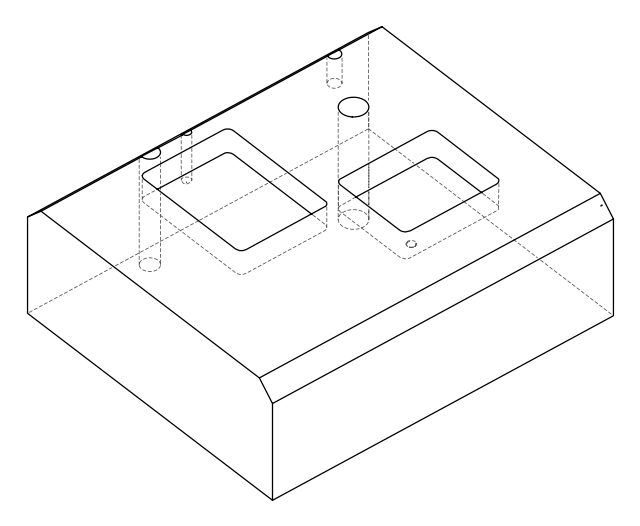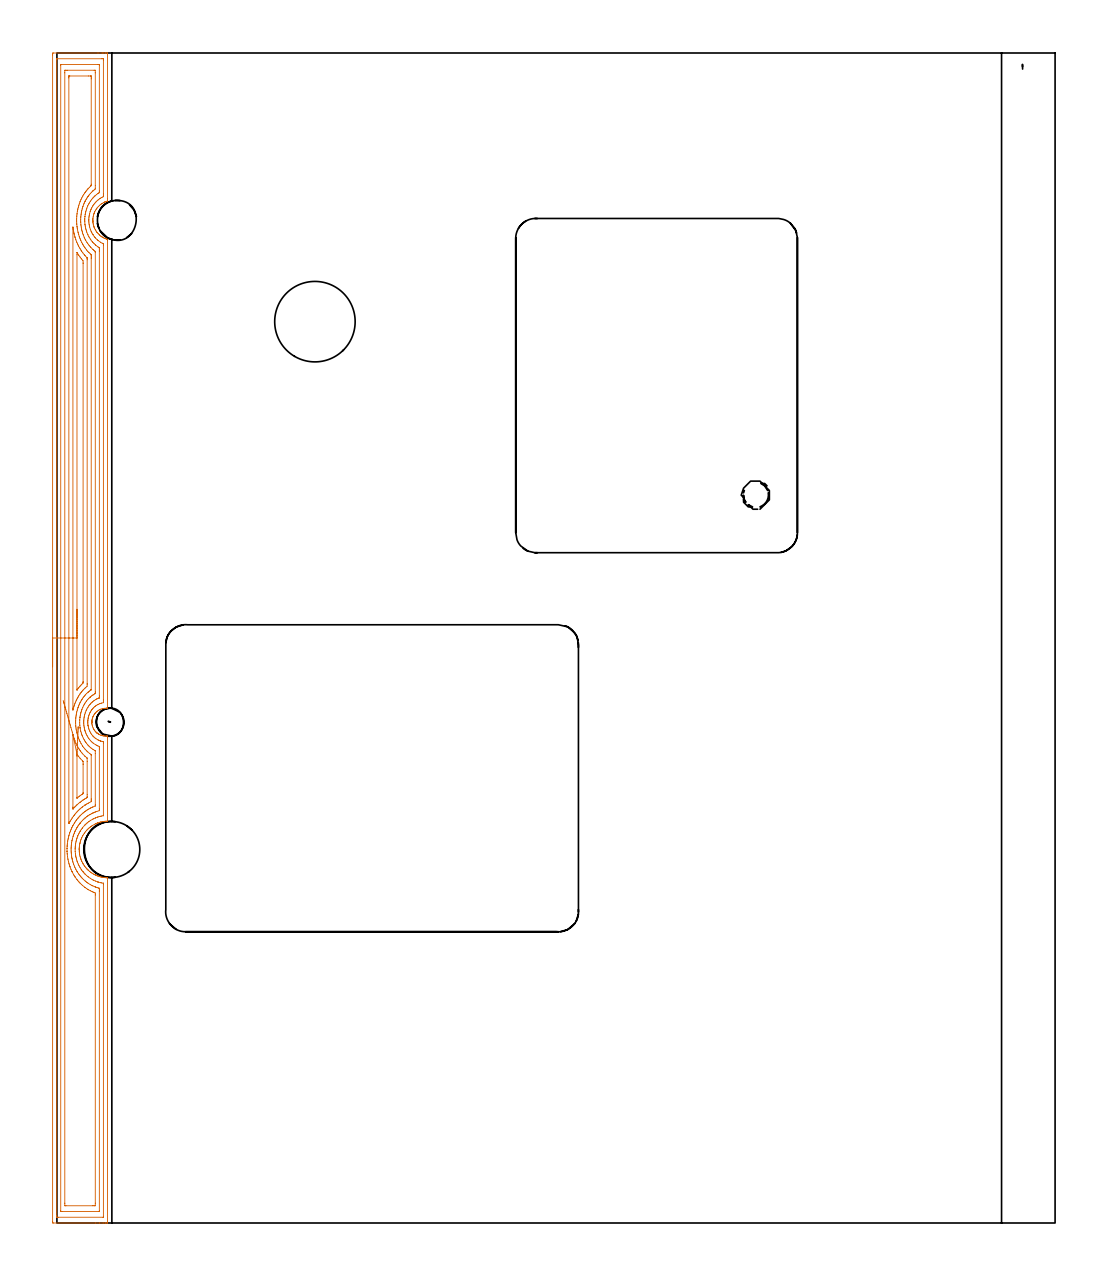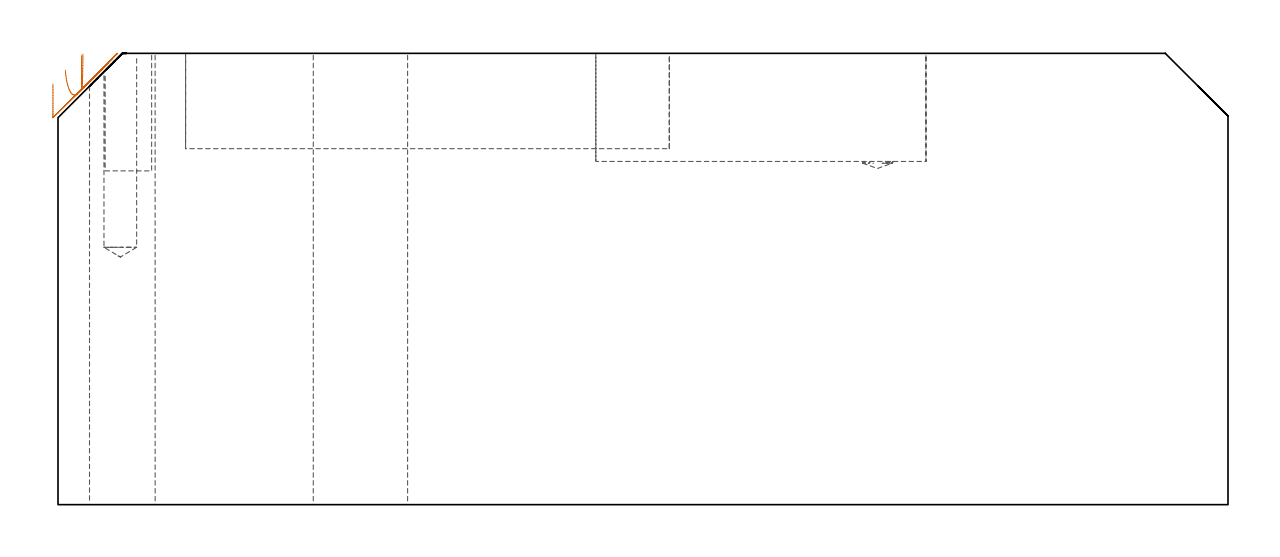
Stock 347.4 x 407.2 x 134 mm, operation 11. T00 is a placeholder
(PLAN: 15 operations, 10 tool changes, 113.1 min)
(1 SPOT_DRILL | STEP1HOLE | NXT0321_9005460120000 | 0.05 min | 184 mm3)
(2 SPOT_DRILL_1 | STEP1POCKET | NXT0321_9005460120000 | 0.03 min | 1 mm3)
(3 SPOT_DRILL_2 | STEP1POCKET_1 | NXT0321_9005460120000 | 0.03 min | 3504 mm3)
(4 DRILL_BLIND_HOLE_INTO_CENTER | STEP1HOLE | UGT0301_198 | 0.06 min | 398 mm3)
(5 GUN_DRILL_THROUGH_HOLE | STEP1HOLE | UGT0307_003 | 0.64 min | 4707 mm3)
(6 SPADE_DRILL_TO_ENLARGE_THROUGH_HOLE | STEP1HOLE | UGT0306_010 | 0.57 min | 34674 mm3)
(7 INDEXABLE_INSERT_DRILL_THROUGH_HOLE_FROM_SOLID | STEP1HOLE_1 | NXT0302_027 | 0.55 min | 82445 mm3)
(8 DRILL_BLIND_HOLE_INTO_CENTER_1 | STEP1POCKET | UGT0301_492 | 0.25 min | 4303 mm3)
(9 DRILL_BLIND_HOLE_INTO_CENTER_2 | STEP1POCKET_1 | NXT0301_059 | 0.02 min | 99 mm3)
(10 AREA_MILL | FG_CHAMFER_SURFACE | UGT0205_001 | 23.1 min | 70432 mm3)
(11 AREA_MILL_1 | FG_CHAMFER_SURFACE_1 | UGT0205_001 | 23.25 min | 73578 mm3)
(12 MILL_RECTANGULAR_POCKET | POCKET_RECTANGULAR_STRAIGHT | NXT0201_011 | Follow Part, ap 3, ae 75% | 34.58 min | 432978 mm3)
(13 MILL_RECTANGULAR_POCKET_1 | POCKET_RECTANGULAR_STRAIGHT_1 | NXT0201_011 | Follow Part, ap 3, ae 75% | 28.97 min | 361087 mm3)
(14 MILL_BLIND_HOLE_FROM_SOLID_MATERIAL | STEP1POCKET_2 | NXT0201_013 | Spiral | 0.84 min | 5082 mm3)
(15 BORE_BLIND_HOLE | STEP1POCKET_2 | UGT0332_073 | 0.15 min | 17 mm3)
(TOOL NXT0321_9005460120000 | NC Spot Drill, 142deg, 12mm, Carbide, Uncoated | D12 PA142 FL30 Z2)
(TOOL UGT0301_198 | Twist Drill 7.9 mm | D7.9 PA118 FL73 Z2)
(TOOL UGT0307_003 | Gun Drill 7 mm | D7 PA130 FL24 Z1)
(TOOL UGT0306_010 | Spade Drill 19.5mm | D19.5 PA132 FL10 Z2)
(TOOL NXT0302_027 | Index. Insert Drill 28mm [880-D2800L32-05] | D28 PA176 FL140 Z2)
(TOOL UGT0301_492 | Carbide Drill 9.7 mm | D9.7 PA118 FL87 Z2)
(TOOL NXT0301_059 | Carbide Drill 8.8mm [860.1-0880-026A1-MM 2214] | D8.8 PA140 FL47 Z2)
(TOOL UGT0205_001 | Chamfer Mill 20 x 3 x 45 deg. | D20 FL50 Z2)
(TOOL NXT0201_011 | ENDMILL 12mm [2P460-1200-NA 1630] | D12 FL38 Z6)
(TOOL NXT0201_013 | ENDMILL 10mm | D10 FL30 Z4)
(TOOL UGT0332_073 | 13.8 mm Rough Boring Bar | D13.8)
(OP 11 AREA_MILL_1, part 1 of 2)
G17 G21 G94 G90
T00 M6
G54
G17 G0 G90 X-1.5 Y193.6 S1061 M3
G43 Z144. H0
Z124.9
G94 G1 Y193.638 Z124.028 F250.
Y193.752 Z123.164
Y193.941 Z122.312
Y194.203 Z121.48
Y194.537 Z120.674
Y194.94 Z119.9
Y195.408 Z119.164
Y195.94 Z118.472
Y196.529 Z117.829
Y197.172 Z117.24
Y197.864 Z116.708
Y198.6 Z116.24
Y199.374 Z115.837
Y200.18 Z115.503
Y201.012 Z115.241
Y201.863 Z115.052
Y202.728 Z114.938
Y203.6 Z114.9
Y406.571
X-1.497 Y406.85 Z114.902
X-1.492 Y407.19 Z114.906
X-1.148 Y407.2 Z115.25
X14.303 Z130.698
X15.726 Z132.122
X16.09 Z132.485
X16.817 Z133.217
X17.097 Z133.497
X17.533 Y407.193 Z133.925
X17.597 Y407.19 Z133.988
X17.6 Y407.018 Z134.
Y356.499
X17.593 Y355.661 Z133.992
X17.416 Y355.605 Z133.815
X17.19 Y355.534 Z133.588
X16.983 Y355.451 Z133.379
X16.818 Y355.385 Z133.217
X16.663 Y355.323 Z133.062
X16.63 Y355.307 Z133.029
X16.536 Y355.262 Z132.933
X16.214 Y355.109 Z132.614
X15.774 Y354.862 Z132.173
X15.643 Y354.778 Z132.041
X15.428 Y354.64 Z131.827
X15.153 Y354.432 Z131.552
X14.885 Y354.209 Z131.283
X14.476 Y353.816 Z130.873
X14.403 Y353.747 Z130.801
X13.997 Y353.276 Z130.394
X13.685 Y352.853 Z130.083
X13.455 Y352.475 Z129.852
X13.416 Y352.411 Z129.813
X13.172 Y351.959 Z129.57
X13.107 Y351.825 Z129.506
X13.078 Y351.753 Z129.478
X13.012 Y351.581 Z129.406
X12.958 Y351.448 Z129.355
X12.925 Y351.354 Z129.322
X12.826 Y351.065 Z129.223
X12.704 Y350.62 Z129.101
X12.609 Y350.172 Z129.008
X12.546 Y349.725 Z128.945
X12.529 Y349.452 Z128.922
X12.515 Y349.278 Z128.912
X12.516 Y349.009 Z128.905
X12.514 Y348.899 Z128.906
X12.513 Y348.831
X12.53 Y348.537 Z128.924
X12.535 Y348.451 Z128.928
X12.538 Y348.384 Z128.934
X12.541 Y348.353 Z128.938
X12.592 Y347.936 Z128.989
X12.666 Y347.557 Z129.058
X12.678 Y347.49 Z129.073
X12.694 Y347.426 Z129.091
X12.74 Y347.252 Z129.137
X12.778 Y347.11 Z129.172
X12.796 Y347.042 Z129.191
X12.833 Y346.923 Z129.231
X12.918 Y346.663 Z129.314
X12.939 Y346.597 Z129.336
X13.02 Y346.384 Z129.418
X13.052 Y346.305 Z129.452
X13.107 Y346.176 Z129.506
X13.349 Y345.703 Z129.746
X13.621 Y345.25 Z130.02
X13.922 Y344.809 Z130.322
X13.996 Y344.716 Z130.395
X14.358 Y344.306 Z130.756
X14.741 Y343.916 Z131.14
X14.885 Y343.788 Z131.284
X15.322 Y343.448 Z131.722
X15.425 Y343.377 Z131.825
X15.643 Y343.228 Z132.039
X15.774 Y343.135 Z132.173
X15.96 Y343.022 Z132.358
X16.09 Y342.955 Z132.485
X16.31 Y342.839 Z132.706
X16.664 Y342.674 Z133.062
X17.105 Y342.502 Z133.503
X17.229 Y342.461 Z133.627
X17.479 Y342.376 Z133.873
X17.597 Y342.33 Z133.989
X17.6 Y342.192 Z134.
Y179.458
X17.594 Y179.125 Z133.992
X17.471 Y179.121 Z133.869
X17.109 Y179.138 Z133.508
X16.664 Y179.126 Z133.062
X16.216 Y179.076 Z132.616
X15.774 Y178.98 Z132.173
X15.324 Y178.84 Z131.724
X15.196 Y178.787 Z131.596
X14.885 Y178.658 Z131.285
X14.715 Y178.576 Z131.115
X14.472 Y178.425 Z130.872
X14.35 Y178.349 Z130.749
X13.996 Y178.1 Z130.395
X13.757 Y177.898 Z130.155
X13.527 Y177.682 Z129.926
X13.516 Y177.67 Z129.915
X13.41 Y177.549 Z129.806
X13.312 Y177.44 Z129.709
X13.155 Y177.244 Z129.553
X13.107 Y177.184 Z129.505
X12.849 Y176.788 Z129.246
X12.617 Y176.348 Z129.014
X12.609 Y176.329 Z129.006
X12.516 Y176.105 Z128.916
X12.433 Y175.895 Z128.827
X12.429 Y175.881 Z128.822
X12.31 Y175.495 Z128.709
X12.218 Y175.09 Z128.617
X12.206 Y175.001 Z128.604
X12.205 Y174.987 Z128.603
X12.166 Y174.554 Z128.565
Y174.53
X12.168 Y174.471 Z128.562
Y174.427 Z128.559
X12.169 Y174.342 Z128.554
X12.168 Y174.251
X12.166 Y174.159 Z128.558
X12.165 Y174.107
X12.166 Y174.093 Z128.559
X12.182 Y173.807 Z128.582
X12.218 Y173.511 Z128.617
X12.283 Y173.213 Z128.682
X12.341 Y173.007 Z128.741
X12.411 Y172.762 Z128.81
X12.587 Y172.319 Z128.983
X12.82 Y171.864 Z129.219
X12.986 Y171.6 Z129.386
X13.106 Y171.409 Z129.506
X13.3 Y171.173 Z129.699
X13.41 Y171.051 Z129.809
X13.503 Y170.947 Z129.902
X13.62 Y170.832 Z130.02
X13.721 Y170.734 Z130.119
X13.856 Y170.615 Z130.252
X13.949 Y170.532 Z130.348
X13.969 Y170.517 Z130.368
X13.996 Y170.495 Z130.395
X14.199 Y170.358 Z130.597
X14.303 Y170.288 Z130.699
X14.404 Y170.219 Z130.803
X14.431 Y170.201 Z130.829
X14.618 Y170.097 Z131.016
X14.75 Y170.024 Z131.145
X14.886 Y169.948 Z131.283
X15.273 Y169.78 Z131.671
X15.564 Y169.675 Z131.963
X15.667 Y169.638 Z132.067
X15.774 Y169.612 Z132.173
X16.09 Y169.55 Z132.487
X16.217 Y169.524 Z132.615
X16.665 Y169.474 Z133.061
X17.109 Y169.462 Z133.506
X17.195 Y169.466 Z133.592
X17.485 Y169.474 Z133.881
X17.595 Y169.475 Z133.991
X17.6 Y169.168 Z134.
Y140.116
X17.596 Y139.86 Z133.99
X17.497 Y139.846 Z133.891
X17.11 Y139.832 Z133.505
X16.983 Y139.822 Z133.378
X16.664 Y139.799 Z133.061
X16.253 Y139.75 Z132.652
X16.218 Y139.746 Z132.617
X15.774 Y139.673 Z132.173
X15.329 Y139.577 Z131.727
X15.196 Y139.542 Z131.594
X14.885 Y139.459 Z131.284
X14.225 Y139.251 Z130.624
X14.148 Y139.222 Z130.548
X13.996 Y139.162 Z130.395
X13.55 Y138.969 Z129.946
X13.41 Y138.9 Z129.805
X13.107 Y138.753 Z129.506
X12.394 Y138.358 Z128.792
X12.347 Y138.327 Z128.745
X12.219 Y138.245 Z128.616
X11.914 Y138.029 Z128.311
X11.768 Y137.927 Z128.167
X11.623 Y137.816 Z128.022
X11.328 Y137.59 Z127.728
X11.177 Y137.464 Z127.576
X10.802 Y137.118 Z127.2
X10.44 Y136.759 Z126.839
X10.266 Y136.57 Z126.665
X9.901 Y136.129 Z126.3
X9.553 Y135.677 Z125.953
X9.265 Y135.231 Z125.664
X9. Y134.783 Z125.397
X8.661 Y134.129 Z125.061
X8.555 Y133.889 Z124.952
X8.543 Y133.857 Z124.939
X8.379 Y133.444 Z124.777
X8.224 Y132.995 Z124.62
X8.095 Y132.55 Z124.49
X8.012 Y132.216 Z124.41
X7.986 Y132.102 Z124.38
X7.98 Y132.068 Z124.373
X7.898 Y131.656 Z124.296
X7.833 Y131.208 Z124.232
X7.832 Y131.195 Z124.231
X7.773 Y130.617 Z124.17
X7.764 Y130.314 Z124.156
Y130.28 Z124.155
X7.762 Y130.191
Y130.008 Z124.151
X7.76 Y129.895 Z124.152
Y129.867
X7.771 Y129.41 Z124.17
X7.812 Y128.954 Z124.212
X7.868 Y128.527 Z124.267
X7.948 Y128.079 Z124.345
X8.05 Y127.619 Z124.449
X8.171 Y127.185 Z124.567
X8.313 Y126.739 Z124.712
X8.348 Y126.649 Z124.746
X8.479 Y126.302 Z124.879
X8.673 Y125.845 Z125.07
X8.901 Y125.396 Z125.3
X8.943 Y125.319 Z125.342
X9.147 Y124.952 Z125.544
X9.17 Y124.915 Z125.567
X9.345 Y124.638 Z125.741
X9.552 Y124.33 Z125.948
X9.751 Y124.058 Z126.149
X10.089 Y123.643 Z126.485
X10.441 Y123.239 Z126.837
X10.512 Y123.164 Z126.908
X10.73 Y122.957 Z127.126
X10.863 Y122.829 Z127.261
X10.914 Y122.78 Z127.312
X11.328 Y122.41 Z127.728
X11.497 Y122.271 Z127.897
X11.854 Y122.007 Z128.253
X11.961 Y121.935 Z128.359
X12.218 Y121.76 Z128.616
X12.516 Y121.578 Z128.915
X12.845 Y121.377 Z129.244
X13.106 Y121.241 Z129.506
X13.344 Y121.128 Z129.742
X13.41 Y121.098 Z129.806
X13.528 Y121.041 Z129.928
X13.549 Y121.031 Z129.948
X13.683 Y120.974 Z130.082
X13.856 Y120.901 Z130.253
X13.997 Y120.841 Z130.394
X14.265 Y120.743 Z130.665
X14.438 Y120.679 Z130.838
X14.885 Y120.536 Z131.285
X15.066 Y120.483 Z131.466
X15.42 Y120.399 Z131.818
X15.775 Y120.33 Z132.172
X16.09 Y120.286 Z132.483
X16.664 Y120.206 Z133.062
X17.13 Y120.167 Z133.53
X17.543 Y120.145 Z133.935
X17.597 Y120.14 Z133.988
X17.6 Y119.997 Z134.
Y0.182
X17.597 Y0.01 Z133.988
X17.533 Y0.007 Z133.925
X17.098 Y0. Z133.497
X16.817 Z133.217
X16.09 Z132.485
X14.833 Z131.23
X13.41 Z129.805
X-1.148 Z115.25
X-1.492 Y0.01 Z114.906
X-1.499 Y0.352 Z114.899
Y0.365 Z114.9
X-1.5 Y203.6
X-0.086 Z116.314
X-0.085 Y404.878 Z116.315
X-0.084 Y404.975 Z116.316
X-0.079 Y405.166 Z116.321
X-0.075 Y405.192 Z116.325
X-0.067 Y405.194 Z116.333
X-0.042 Y405.197 Z116.358
X0.01 Y405.199 Z116.41
X15.673 Y405.2 Z132.073
X16.09 Y405.196 Z132.49
X16.149 Y405.193 Z132.549
X16.179 Y405.19 Z132.579
X16.185 Y404.783 Z132.585
X16.186 Y358.191 Z132.586
X16.183 Y357.393 Z132.583
X16.182 Y357.301 Z132.582
X16.177 Y357.212 Z132.577
X16.09 Y357.165 Z132.49
X15.654 Y356.935 Z132.054
X15.196 Y356.678 Z131.596
X15.084 Y356.611 Z131.484
X14.909 Y356.499 Z131.309
X14.56 Y356.241 Z130.96
X14.303 Y356.034 Z130.703
X14.073 Y355.835 Z130.473
X13.825 Y355.605 Z130.225
X13.614 Y355.396 Z130.014
X13.41 Y355.171 Z129.81
X13.197 Y354.924 Z129.597
X13.02 Y354.71 Z129.42
X12.806 Y354.42 Z129.206
X12.516 Y353.993 Z128.916
X12.448 Y353.885 Z128.848
X12.408 Y353.816 Z128.808
X12.129 Y353.31 Z128.529
X11.932 Y352.922 Z128.332
X11.841 Y352.704 Z128.241
X11.623 Y352.141 Z128.023
X11.594 Y352.057 Z127.994
X11.585 Y352.028 Z127.985
X11.396 Y351.361 Z127.796
X11.343 Y351.134 Z127.743
X11.238 Y350.625 Z127.638
X11.183 Y350.24 Z127.583
X11.139 Y349.831 Z127.539
X11.107 Y349.346 Z127.507
X11.103 Y349.159 Z127.503
Y348.972
X11.12 Y348.451 Z127.52
X11.151 Y348.03 Z127.551
X11.209 Y347.557 Z127.609
X11.317 Y346.97 Z127.717
X11.392 Y346.663 Z127.792
X11.623 Y345.855 Z128.023
X11.665 Y345.727 Z128.065
X11.879 Y345.202 Z128.279
X12.035 Y344.875 Z128.435
X12.198 Y344.556 Z128.598
X12.516 Y344. Z128.916
X12.528 Y343.981 Z128.928
X12.545 Y343.952 Z128.945
X13.006 Y343.298 Z129.406
X13.181 Y343.087 Z129.581
X13.41 Y342.829 Z129.81
X14.034 Y342.192 Z130.434
X14.303 Y341.969 Z130.703
X15.163 Y341.332 Z131.563
X15.196 Y341.31 Z131.596
X15.216 Y341.298 Z131.616
X15.779 Y340.994 Z132.179
X16.09 Y340.834 Z132.49
X16.146 Y340.803 Z132.546
X16.173 Y340.787 Z132.573
X16.179 Y340.692 Z132.579
X16.184 Y340.5 Z132.584
X16.185 Y340.404 Z132.585
Y182.045
X16.181 Y181.246 Z132.581
X16.179 Y181.156 Z132.579
X16.168 Y181.086 Z132.568
X15.508 Y180.935 Z131.908
X15.196 Y180.838 Z131.596
X14.837 Y180.712 Z131.237
X14.303 Y180.48 Z130.703
X14.217 Y180.439 Z130.617
X14.063 Y180.352 Z130.463
X13.669 Y180.093 Z130.069
X13.41 Y179.91 Z129.81
X13.158 Y179.71 Z129.558
X12.87 Y179.458 Z129.27
X12.691 Y179.283 Z129.091
X12.516 Y179.089 Z128.916
X12.277 Y178.804 Z128.677
X12.092 Y178.564 Z128.492
X11.906 Y178.28 Z128.306
X11.623 Y177.805 Z128.023
X11.575 Y177.718 Z127.975
X11.551 Y177.67 Z127.951
X11.394 Y177.335 Z127.794
X11.298 Y177.101 Z127.698
X11.168 Y176.776 Z127.568
X11.065 Y176.44 Z127.465
X10.993 Y176.197 Z127.393
X10.914 Y175.881 Z127.314
X10.895 Y175.799 Z127.295
X10.882 Y175.729 Z127.282
X10.825 Y175.388 Z127.225
X10.781 Y174.987 Z127.181
X10.777 Y174.94 Z127.177
X10.758 Y174.529 Z127.158
X10.749 Y174.093 Z127.149
Y174.074
X10.781 Y173.625 Z127.181
X10.822 Y173.199 Z127.222
X10.828 Y173.15 Z127.228
X10.838 Y173.091 Z127.238
X10.931 Y172.658 Z127.331
X11.024 Y172.305 Z127.424
X11.145 Y171.889 Z127.545
X11.332 Y171.411 Z127.732
X11.419 Y171.206 Z127.819
X11.623 Y170.805 Z128.023
X11.783 Y170.517 Z128.183
X12.042 Y170.097 Z128.442
X12.411 Y169.622 Z128.811
X12.46 Y169.566 Z128.86
X12.516 Y169.505 Z128.916
X12.9 Y169.117 Z129.3
X13.341 Y168.728 Z129.741
X13.41 Y168.678 Z129.81
X13.573 Y168.564 Z129.973
X14.303 Y168.133 Z130.703
X14.496 Y168.035 Z130.896
X14.948 Y167.834 Z131.348
X15.13 Y167.768 Z131.53
X15.196 Y167.745 Z131.596
X15.329 Y167.702 Z131.729
X16.09 Y167.531 Z132.49
X16.166 Y167.514 Z132.566
X16.179 Y167.228 Z132.579
X16.184 Y167.036 Z132.584
X16.185 Y166.94 Z132.585
Y141.904
X16.184 Y141.809 Z132.584
X16.182 Y141.777 Z132.582
X16.179 Y141.759 Z132.579
X16.166 Y141.755 Z132.566
X16.09 Y141.738 Z132.49
X15.477 Y141.623 Z131.877
X15.196 Y141.562 Z131.596
X14.757 Y141.45 Z131.157
X14.303 Y141.315 Z130.703
X14.071 Y141.242 Z130.471
X13.433 Y141.01 Z129.833
X13.417 Y141.003 Z129.817
X13.41 Y141. Z129.81
X12.812 Y140.714 Z129.212
X12.516 Y140.563 Z128.916
X11.713 Y140.116 Z128.113
X11.658 Y140.081 Z128.058
X11.623 Y140.057 Z128.023
X11.138 Y139.707 Z127.538
X10.73 Y139.402 Z127.13
X10.629 Y139.323 Z127.029
X10.506 Y139.222 Z126.906
X10.157 Y138.9 Z126.557
X9.837 Y138.597 Z126.237
X9.701 Y138.463 Z126.101
X9.573 Y138.327 Z125.973
X8.943 Y137.594 Z125.343
X8.872 Y137.505 Z125.272
X8.817 Y137.433 Z125.217
X8.494 Y136.988 Z124.894
X8.197 Y136.539 Z124.597
X8.162 Y136.483 Z124.562
X8.141 Y136.448 Z124.541
X8.05 Y136.291 Z124.45
X7.82 Y135.875 Z124.22
X7.699 Y135.645 Z124.099
X7.516 Y135.285 Z123.916
X7.277 Y134.751 Z123.677
X7.255 Y134.701 Z123.655
X7.241 Y134.666 Z123.641
X7.157 Y134.446 Z123.557
X7.004 Y134.009 Z123.404
X6.953 Y133.857 Z123.353
X6.796 Y133.324 Z123.196
X6.705 Y132.963 Z123.105
X6.621 Y132.604 Z123.021
X6.52 Y132.068 Z122.92
X6.488 Y131.844 Z122.888
X6.405 Y131.174 Z122.805
X6.392 Y131.045 Z122.792
X6.365 Y130.679 Z122.765
X6.345 Y130.232 Z122.745
X6.344 Y130.202 Z122.744
X6.361 Y129.386 Z122.761
X6.366 Y129.284 Z122.766
X6.442 Y128.492 Z122.842
X6.532 Y127.866 Z122.932
X6.552 Y127.742 Z122.952
X6.58 Y127.598 Z122.98
X6.669 Y127.192 Z123.069
X6.791 Y126.704 Z123.191
X6.874 Y126.405 Z123.274
X7.015 Y125.951 Z123.415
X7.065 Y125.809 Z123.465
X7.157 Y125.566 Z123.557
X7.425 Y124.915 Z123.825
X7.665 Y124.406 Z124.065
X7.873 Y124.021 Z124.273
X8.05 Y123.702 Z124.45
X8.417 Y123.127 Z124.817
X8.632 Y122.817 Z125.032
X8.943 Y122.405 Z125.343
X9.018 Y122.308 Z125.418
X9.04 Y122.281 Z125.44
X9.081 Y122.233 Z125.481
X9.433 Y121.832 Z125.833
X9.631 Y121.609 Z126.031
X9.837 Y121.396 Z126.237
X9.856 Y121.377 Z126.256
X9.896 Y121.339 Z126.296
X10.332 Y120.945 Z126.732
X10.73 Y120.6 Z127.13
X10.925 Y120.444 Z127.325
X11.623 Y119.956 Z128.023
X12.278 Y119.55 Z128.678
X12.516 Y119.424 Z128.916
X12.776 Y119.29 Z129.176
X13.41 Y119.012 Z129.81
X14.28 Y118.679 Z130.68
X14.303 Y118.672 Z130.703
X14.352 Y118.656 Z130.752
X15.196 Y118.434 Z131.596
X15.478 Y118.374 Z131.878
X16.09 Y118.273 Z132.49
X16.16 Y118.259 Z132.56
X16.176 Y118.255 Z132.576
X16.179 Y118.178 Z132.579
X16.183 Y118.051 Z132.583
X16.185 Y117.858 Z132.585
X16.186 Y117.762 Z132.586
X16.185 Y2.322 Z132.585
X16.184 Y2.225 Z132.584
X16.179 Y2.034 Z132.579
X16.175 Y2.008 Z132.575
X16.167 Y2.006 Z132.567
X16.142 Y2.003 Z132.542
X16.09 Y2.001 Z132.49
X0.427 Y2. Z116.827
X0.01 Y2.004 Z116.41
X-0.049 Y2.006 Z116.351
X-0.079 Y2.01 Z116.321
X-0.086 Y2.417 Z116.314
Y203.6
X1.328 Z117.728
X1.329 Y402.994 Z117.729
X1.331 Y403.111 Z117.731
X1.333 Y403.169 Z117.733
X1.335 Y403.19 Z117.735
X1.386 Y403.192 Z117.786
X1.593 Y403.199 Z117.993
X14.303 Y403.2 Z130.703
X14.509 Y403.199 Z130.909
X14.645 Y403.195 Z131.045
X14.754 Y403.19 Z131.154
X14.766 Y403.184 Z131.166
X14.768 Y403.176 Z131.168
X14.77 Y403.15 Z131.17
X14.771 Y402.994 Z131.171
Y359.181
X14.769 Y358.714 Z131.169
X14.767 Y358.646 Z131.167
X14.765 Y358.61 Z131.165
X14.745 Y358.596 Z131.145
X14.633 Y358.521 Z131.033
X14.303 Y358.309 Z130.703
X14.27 Y358.287 Z130.67
X13.781 Y357.915 Z130.181
X13.41 Y357.609 Z129.81
X13.294 Y357.508 Z129.694
X13.168 Y357.393 Z129.568
X12.84 Y357.069 Z129.24
X12.516 Y356.725 Z128.916
X12.41 Y356.606 Z128.81
X12.319 Y356.499 Z128.719
X12.01 Y356.112 Z128.41
X11.643 Y355.605 Z128.043
X11.635 Y355.593 Z128.035
X11.623 Y355.575 Z128.023
X11.294 Y355.04 Z127.694
X11.108 Y354.71 Z127.508
X10.975 Y354.465 Z127.375
X10.73 Y353.983 Z127.13
X10.679 Y353.868 Z127.079
X10.658 Y353.816 Z127.058
X10.433 Y353.219 Z126.833
X10.325 Y352.922 Z126.725
X10.212 Y352.546 Z126.612
X10.063 Y352.028 Z126.463
X10.02 Y351.845 Z126.42
X9.865 Y351.134 Z126.265
X9.86 Y351.11 Z126.26
X9.837 Y350.96 Z126.237
X9.757 Y350.319 Z126.157
X9.75 Y350.24 Z126.15
X9.696 Y349.486 Z126.096
X9.693 Y349.346 Z126.093
X9.689 Y348.976 Z126.089
X9.697 Y348.591 Z126.097
X9.704 Y348.451 Z126.104
X9.761 Y347.633 Z126.161
X9.77 Y347.557 Z126.17
X9.837 Y347.044 Z126.237
X9.906 Y346.663 Z126.306
X9.923 Y346.576 Z126.323
X10.027 Y346.128 Z126.427
X10.123 Y345.769 Z126.523
X10.238 Y345.367 Z126.638
X10.392 Y344.875 Z126.792
X10.73 Y344.02 Z127.13
X10.748 Y343.981 Z127.148
X10.763 Y343.947 Z127.163
X11.054 Y343.38 Z127.454
X11.223 Y343.087 Z127.623
X11.623 Y342.439 Z128.023
X11.793 Y342.192 Z128.193
X12.278 Y341.537 Z128.678
X12.489 Y341.298 Z128.889
X12.516 Y341.269 Z128.916
X12.945 Y340.837 Z129.345
X13.384 Y340.404 Z129.784
X13.41 Y340.382 Z129.81
X13.546 Y340.268 Z129.946
X14.303 Y339.713 Z130.703
X14.583 Y339.51 Z130.983
X14.764 Y339.386 Z131.164
X14.767 Y339.275 Z131.167
X14.77 Y339.043 Z131.17
X14.771 Y338.616 Z131.171
Y338.147
Y183.46
X14.769 Y183.035 Z131.169
X14.766 Y182.801 Z131.166
X14.765 Y182.777 Z131.165
X14.749 Y182.762 Z131.149
X14.701 Y182.74 Z131.101
X14.629 Y182.709 Z131.029
X14.303 Y182.573 Z130.703
X14. Y182.443 Z130.4
X13.835 Y182.367 Z130.235
X13.422 Y182.14 Z129.822
X13.415 Y182.136 Z129.815
X12.883 Y181.774 Z129.283
X12.516 Y181.495 Z128.916
X12.379 Y181.383 Z128.779
X12.221 Y181.246 Z128.621
X11.914 Y180.955 Z128.314
X11.623 Y180.64 Z128.023
X11.489 Y180.486 Z127.889
X11.378 Y180.352 Z127.778
X11.097 Y179.985 Z127.497
X10.752 Y179.458 Z127.152
X10.743 Y179.445 Z127.143
X10.73 Y179.421 Z127.13
X10.425 Y178.869 Z126.825
X10.275 Y178.564 Z126.675
X10.139 Y178.262 Z126.539
X9.899 Y177.67 Z126.299
X9.882 Y177.624 Z126.282
X9.837 Y177.483 Z126.237
X9.678 Y176.934 Z126.078
X9.639 Y176.776 Z126.039
X9.511 Y176.207 Z125.911
X9.454 Y175.881 Z125.854
X9.401 Y175.424 Z125.801
X9.365 Y174.987 Z125.765
X9.344 Y174.586 Z125.744
X9.34 Y174.093 Z125.74
X9.359 Y173.677 Z125.759
X9.396 Y173.199 Z125.796
X9.457 Y172.685 Z125.857
X9.531 Y172.305 Z125.931
X9.599 Y171.983 Z125.999
X9.714 Y171.534 Z126.114
X9.749 Y171.411 Z126.149
X9.837 Y171.126 Z126.237
X10.066 Y170.517 Z126.466
X10.227 Y170.125 Z126.627
X10.483 Y169.622 Z126.883
X10.73 Y169.182 Z127.13
X11.018 Y168.728 Z127.418
X11.279 Y168.384 Z127.679
X11.623 Y167.961 Z128.023
X11.738 Y167.834 Z128.138
X12.126 Y167.443 Z128.526
X12.516 Y167.102 Z128.916
X12.714 Y166.94 Z129.114
X13.41 Y166.498 Z129.81
X13.687 Y166.33 Z130.087
X13.894 Y166.216 Z130.294
X14.239 Y166.046 Z130.639
X14.76 Y165.827 Z131.16
X14.765 Y165.797 Z131.165
X14.768 Y165.725 Z131.168
X14.77 Y165.578 Z131.17
X14.771 Y165.152 Z131.171
Y164.727
Y144.118
X14.769 Y143.692 Z131.169
X14.767 Y143.575 Z131.167
X14.765 Y143.52 Z131.165
X14.755 Y143.502 Z131.155
X13.873 Y143.229 Z130.273
X13.41 Y143.064 Z129.81
X13.217 Y142.991 Z129.617
X12.749 Y142.798 Z129.149
X12.59 Y142.725 Z128.99
X12.516 Y142.688 Z128.916
X11.997 Y142.424 Z128.397
X11.623 Y142.217 Z128.023
X11.423 Y142.104 Z127.823
X11.082 Y141.904 Z127.482
X10.872 Y141.761 Z127.272
X10.73 Y141.66 Z127.13
X10.357 Y141.383 Z126.757
X9.862 Y141.01 Z126.262
X9.837 Y140.988 Z126.237
X9.381 Y140.572 Z125.781
X8.943 Y140.16 Z125.343
X8.921 Y140.138 Z125.321
X8.899 Y140.116 Z125.299
X8.499 Y139.666 Z124.899
X8.109 Y139.222 Z124.509
X8.082 Y139.189 Z124.482
X8.05 Y139.148 Z124.45
X7.699 Y138.679 Z124.099
X7.443 Y138.327 Z123.843
X7.328 Y138.156 Z123.728
X7.157 Y137.888 Z123.557
X6.986 Y137.604 Z123.386
X6.887 Y137.433 Z123.287
X6.666 Y137.031 Z123.066
X6.407 Y136.539 Z122.807
X6.359 Y136.443 Z122.759
X6.263 Y136.237 Z122.663
X6.087 Y135.822 Z122.487
X6.015 Y135.645 Z122.415
X5.839 Y135.176 Z122.239
X5.688 Y134.751 Z122.088
X5.613 Y134.508 Z122.013
X5.423 Y133.857 Z121.823
X5.412 Y133.815 Z121.812
X5.37 Y133.65 Z121.77
X5.247 Y133.085 Z121.647
X5.224 Y132.963 Z121.624
X5.114 Y132.325 Z121.514
X5.081 Y132.068 Z121.481
X5.015 Y131.529 Z121.415
X4.981 Y131.174 Z121.381
X4.95 Y130.701 Z121.35
X4.938 Y130.28 Z121.338
X4.941 Y129.816 Z121.341
X4.948 Y129.386 Z121.348
X4.977 Y128.885 Z121.377
X5.015 Y128.492 Z121.415
X5.087 Y127.881 Z121.487
X5.129 Y127.598 Z121.529
X5.185 Y127.249 Z121.585
X5.269 Y126.805 Z121.669
X5.291 Y126.704 Z121.691
X5.37 Y126.365 Z121.77
X5.518 Y125.809 Z121.918
X5.576 Y125.603 Z121.976
X5.803 Y124.915 Z122.203
X6.074 Y124.21 Z122.474
X6.154 Y124.021 Z122.554
X6.263 Y123.774 Z122.663
X6.581 Y123.127 Z122.981
X6.944 Y122.446 Z123.344
X7.075 Y122.233 Z123.475
X7.157 Y122.106 Z123.557
X7.464 Y121.646 Z123.864
X7.679 Y121.339 Z124.079
X8.05 Y120.861 Z124.45
X8.397 Y120.444 Z124.797
X8.651 Y120.156 Z125.051
X8.943 Y119.849 Z125.343
X9.255 Y119.55 Z125.655
X9.837 Y119.029 Z126.237
X10.295 Y118.656 Z126.695
X10.73 Y118.348 Z127.13
X10.977 Y118.177 Z127.377
X11.613 Y117.772 Z128.013
X11.63 Y117.762 Z128.03
X12.208 Y117.461 Z128.608
X12.516 Y117.316 Z128.916
X13.303 Y116.975 Z129.703
X13.41 Y116.935 Z129.81
X13.591 Y116.868 Z129.991
X14.303 Y116.642 Z130.703
X14.629 Y116.541 Z131.029
X14.746 Y116.5 Z131.146
X14.765 Y116.489 Z131.165
X14.767 Y116.463 Z131.167
X14.77 Y116.401 Z131.17
X14.771 Y115.974 Z131.171
Y115.505
Y4.206
X14.769 Y4.089 Z131.169
X14.767 Y4.031 Z131.167
X14.765 Y4.01 Z131.165
X14.714 Y4.008 Z131.114
X14.507 Y4.001 Z130.907
X1.797 Y4. Z118.197
X1.591 Y4.001 Z117.991
X1.455 Y4.005 Z117.855
X1.346 Y4.01 Z117.746
X1.334 Y4.015 Z117.734
X1.332 Y4.024 Z117.732
X1.33 Y4.049 Z117.73
X1.329 Y4.206 Z117.729
X1.328 Y203.6 Z117.728
X2.743 Z119.143
Y400.312
X2.749 Y401.147 Z119.149
X2.757 Y401.19 Z119.157
X2.807 Y401.193 Z119.207
X2.918 Y401.197 Z119.318
X3.14 Y401.199 Z119.54
X3.584 Y401.2 Z119.984
X12.963 Y401.199 Z129.363
X13.183 Y401.197 Z129.583
X13.293 Y401.193 Z129.693
X13.343 Y401.19 Z129.743
X13.35 Y401.157 Z129.75
X13.357 Y400.365 Z129.757
Y400.312
Y361.022
X13.356 Y360.129 Z129.756
X13.354 Y360.075 Z129.754
X13.345 Y359.872 Z129.745
X13.184 Y359.741 Z129.584
X13.001 Y359.59 Z129.401
X12.516 Y359.186 Z128.916
X12.511 Y359.181 Z128.911
X12.063 Y358.741 Z128.463
X11.625 Y358.285 Z128.025
X11.223 Y357.794 Z127.623
X10.911 Y357.393 Z127.311
X10.835 Y357.288 Z127.235
X10.73 Y357.136 Z127.13
X10.478 Y356.751 Z126.878
X10.318 Y356.499 Z126.718
X10.138 Y356.197 Z126.538
X9.837 Y355.666 Z126.237
X9.815 Y355.626 Z126.215
X9.805 Y355.605 Z126.205
X9.525 Y355.022 Z125.925
X9.397 Y354.71 Z125.797
X9.27 Y354.383 Z125.67
X9.058 Y353.816 Z125.458
X9.029 Y353.731 Z125.429
X8.943 Y353.459 Z125.343
X8.824 Y353.042 Z125.224
X8.792 Y352.922 Z125.192
X8.646 Y352.326 Z125.046
X8.583 Y352.028 Z124.983
X8.492 Y351.585 Z124.892
X8.428 Y351.134 Z124.828
X8.385 Y350.798 Z124.785
X8.33 Y350.24 Z124.73
X8.311 Y349.979 Z124.711
X8.278 Y349.346 Z124.678
X8.276 Y349.119 Z124.676
X8.289 Y348.451 Z124.689
X8.301 Y348.2 Z124.701
X8.348 Y347.557 Z124.748
X8.379 Y347.228 Z124.779
X8.454 Y346.663 Z124.854
X8.541 Y346.171 Z124.941
X8.625 Y345.769 Z125.025
X8.695 Y345.453 Z125.095
X8.81 Y345.008 Z125.21
X8.848 Y344.875 Z125.248
X8.943 Y344.555 Z125.343
X9.127 Y343.981 Z125.527
X9.239 Y343.685 Z125.639
X9.485 Y343.087 Z125.885
X9.593 Y342.842 Z125.993
X9.837 Y342.338 Z126.237
X9.912 Y342.192 Z126.312
X10.001 Y342.028 Z126.401
X10.45 Y341.298 Z126.85
X10.73 Y340.869 Z127.13
X11.072 Y340.404 Z127.472
X11.309 Y340.093 Z127.709
X11.623 Y339.728 Z128.023
X11.829 Y339.51 Z128.229
X12.516 Y338.83 Z128.916
X12.755 Y338.616 Z129.155
X13.168 Y338.283 Z129.568
X13.351 Y338.136 Z129.751
X13.353 Y338.089 Z129.753
X13.355 Y337.985 Z129.755
X13.357 Y337.774 Z129.757
Y337.722
Y184.823
X13.355 Y184.402 Z129.755
X13.352 Y184.298 Z129.752
X13.351 Y184.275 Z129.751
X13.34 Y184.262 Z129.74
X13.303 Y184.236 Z129.703
X13.179 Y184.16 Z129.579
X12.792 Y183.929 Z129.192
X12.626 Y183.819 Z129.026
X12.516 Y183.744 Z128.916
X12.101 Y183.45 Z128.501
X11.623 Y183.08 Z128.023
X11.598 Y183.059 Z127.998
X11.57 Y183.035 Z127.97
X11.138 Y182.626 Z127.538
X10.73 Y182.2 Z127.13
X10.702 Y182.169 Z127.102
X10.678 Y182.14 Z127.078
X10.305 Y181.671 Z126.705
X9.994 Y181.246 Z126.394
X9.931 Y181.152 Z126.331
X9.837 Y181.004 Z126.237
X9.592 Y180.597 Z125.992
X9.451 Y180.352 Z125.851
X9.271 Y180.024 Z125.671
X8.994 Y179.458 Z125.394
X8.978 Y179.423 Z125.378
X8.943 Y179.344 Z125.343
X8.723 Y178.784 Z125.123
X8.638 Y178.564 Z125.038
X8.497 Y178.116 Z124.897
X8.363 Y177.67 Z124.763
X8.3 Y177.42 Z124.7
X8.153 Y176.776 Z124.553
X8.136 Y176.69 Z124.536
X8.05 Y176.187 Z124.45
X8.018 Y175.913 Z124.418
X8.015 Y175.881 Z124.415
X7.951 Y175.087 Z124.351
X7.946 Y174.987 Z124.346
X7.926 Y174.217 Z124.326
Y174.093
X7.963 Y173.286 Z124.363
X7.97 Y173.199 Z124.37
X8.05 Y172.397 Z124.45
X8.062 Y172.305 Z124.462
X8.064 Y172.291 Z124.464
X8.244 Y171.411 Z124.644
X8.307 Y171.153 Z124.707
X8.486 Y170.517 Z124.886
X8.56 Y170.269 Z124.96
X8.704 Y169.862 Z125.104
X8.798 Y169.622 Z125.198
X8.943 Y169.268 Z125.343
X9.197 Y168.728 Z125.597
X9.468 Y168.203 Z125.868
X9.685 Y167.834 Z126.085
X9.837 Y167.594 Z126.237
X10.1 Y167.205 Z126.5
X10.3 Y166.94 Z126.7
X10.73 Y166.411 Z127.13
X10.905 Y166.221 Z127.305
X11.071 Y166.046 Z127.471
X11.347 Y165.774 Z127.747
X11.623 Y165.529 Z128.023
X11.827 Y165.356 Z128.227
X12.081 Y165.152 Z128.481
X12.516 Y164.874 Z128.916
X13.259 Y164.408 Z129.659
X13.306 Y164.372 Z129.706
X13.35 Y164.317 Z129.75
X13.357 Y163.363 Z129.757
Y145.481
X13.353 Y145.27 Z129.753
X13.35 Y145.166 Z129.75
X13.345 Y145.123 Z129.745
X12.516 Y144.785 Z128.916
X12.377 Y144.726 Z128.777
X12.066 Y144.586 Z128.466
X11.771 Y144.439 Z128.171
X11.623 Y144.361 Z128.023
X11.137 Y144.1 Z127.537
X10.73 Y143.86 Z127.13
X10.451 Y143.692 Z126.851
X10.089 Y143.44 Z126.489
X9.837 Y143.258 Z126.237
X9.573 Y143.062 Z125.973
X9.23 Y142.798 Z125.63
X9.074 Y142.667 Z125.474
X8.943 Y142.553 Z125.343
X8.602 Y142.241 Z125.002
X8.242 Y141.904 Z124.642
X8.146 Y141.808 Z124.546
X8.05 Y141.708 Z124.45
X7.718 Y141.342 Z124.118
X7.421 Y141.01 Z123.821
X7.3 Y140.867 Z123.7
X7.157 Y140.693 Z123.557
X6.904 Y140.369 Z123.304
X6.712 Y140.116 Z123.112
X6.525 Y139.854 Z122.925
X6.263 Y139.474 Z122.663
X6.164 Y139.321 Z122.564
X6.101 Y139.222 Z122.501
X5.831 Y138.76 Z122.231
X5.583 Y138.327 Z121.983
X5.508 Y138.189 Z121.908
X5.37 Y137.926 Z121.77
X5.207 Y137.596 Z121.607
X5.13 Y137.433 Z121.53
X4.931 Y136.979 Z121.331
X4.75 Y136.539 Z121.15
X4.673 Y136.343 Z121.073
X4.477 Y135.816 Z120.877
X4.433 Y135.689 Z120.833
X4.419 Y135.645 Z120.819
X4.228 Y135. Z120.628
X4.158 Y134.751 Z120.558
X4.038 Y134.296 Z120.438
X3.938 Y133.857 Z120.338
X3.875 Y133.565 Z120.275
X3.767 Y132.963 Z120.167
X3.741 Y132.805 Z120.141
X3.64 Y132.068 Z120.04
X3.634 Y132.018 Z120.034
X3.584 Y131.554 Z119.984
X3.556 Y131.202 Z119.956
X3.555 Y131.174 Z119.955
X3.521 Y130.412 Z119.921
X3.519 Y130.345 Z119.919
X3.526 Y129.444 Z119.926
X3.528 Y129.386 Z119.928
X3.531 Y129.323 Z119.931
X3.58 Y128.495 Z119.98
X3.584 Y128.46 Z119.984
X3.683 Y127.598 Z120.083
X3.698 Y127.484 Z120.098
X3.825 Y126.704 Z120.225
X3.884 Y126.403 Z120.284
X4.016 Y125.809 Z120.416
X4.162 Y125.231 Z120.562
X4.25 Y124.915 Z120.65
X4.477 Y124.187 Z120.877
X4.533 Y124.021 Z120.933
X4.565 Y123.933 Z120.965
X4.89 Y123.127 Z121.29
X5.216 Y122.387 Z121.616
X5.291 Y122.233 Z121.691
X5.37 Y122.077 Z121.77
X5.768 Y121.339 Z122.168
X5.95 Y121.026 Z122.35
X6.263 Y120.524 Z122.663
X6.314 Y120.444 Z122.714
X6.41 Y120.298 Z122.81
X6.967 Y119.55 Z123.367
X7.157 Y119.31 Z123.557
X7.455 Y118.954 Z123.855
X7.713 Y118.656 Z124.113
X8.05 Y118.296 Z124.45
X8.609 Y117.762 Z125.009
X8.943 Y117.462 Z125.343
X9.66 Y116.868 Z126.06
X9.837 Y116.738 Z126.237
X10.282 Y116.422 Z126.682
X10.73 Y116.14 Z127.13
X11. Y115.974 Z127.4
X11.623 Y115.636 Z128.023
X12.273 Y115.323 Z128.673
X12.516 Y115.219 Z128.916
X12.845 Y115.08 Z129.245
X13.35 Y114.862 Z129.75
X13.357 Y114.185 Z129.757
Y6.888
X13.351 Y6.053 Z129.751
X13.343 Y6.01 Z129.743
X13.292 Y6.007 Z129.692
X13.182 Y6.003 Z129.582
X12.96 Y6.001 Z129.36
X12.516 Y6. Z128.916
X3.137 Y6.001 Z119.537
X2.917 Y6.003 Z119.317
X2.807 Y6.007 Z119.207
X2.757 Y6.01 Z119.157
X2.75 Y6.043 Z119.15
X2.743 Y6.835 Z119.143
Y6.888
Y203.6
X4.157 Z120.557
X4.158 Y398.524 Z120.558
X4.159 Y398.842 Z120.559
X4.164 Y399.163 Z120.564
X4.166 Y399.191 Z120.566
X4.182 Y399.194 Z120.582
X4.224 Y399.197 Z120.624
X4.308 Y399.199 Z120.708
X4.477 Y399.2 Z120.877
X10.947 Z127.347
X11.623 Y399.198 Z128.023
X11.844 Y399.196 Z128.244
X11.922 Y399.19 Z128.322
X11.936 Y399.167 Z128.336
X11.938 Y399.102 Z128.338
X11.942 Y398.524 Z128.342
X11.943 Y398.204 Z128.343
Y361.544
X11.941 Y361.256 Z128.341
X11.938 Y361.113 Z128.338
X11.936 Y361.047 Z128.336
X11.863 Y360.969 Z128.263
X11.74 Y360.853 Z128.14
X11.623 Y360.742 Z128.023
X11.286 Y360.413 Z127.686
X10.957 Y360.075 Z127.357
X10.848 Y359.957 Z127.248
X10.73 Y359.825 Z127.13
X10.437 Y359.475 Z126.837
X10.197 Y359.181 Z126.597
X10.041 Y358.977 Z126.441
X9.837 Y358.699 Z126.237
X9.668 Y358.456 Z126.068
X9.554 Y358.287 Z125.954
X9.317 Y357.913 Z125.717
X8.997 Y357.393 Z125.397
X8.977 Y357.359 Z125.377
X8.943 Y357.298 Z125.343
X8.666 Y356.776 Z125.066
X8.527 Y356.499 Z124.927
X8.371 Y356.178 Z124.771
X8.126 Y355.605 Z124.526
X8.104 Y355.551 Z124.504
X8.05 Y355.412 Z124.45
X7.862 Y354.898 Z124.262
X7.796 Y354.71 Z124.196
X7.643 Y354.224 Z124.043
X7.524 Y353.816 Z123.924
X7.445 Y353.528 Z123.845
X7.293 Y352.922 Z123.693
X7.268 Y352.811 Z123.668
X7.157 Y352.286 Z123.557
X7.115 Y352.069 Z123.515
X7.109 Y352.028 Z123.509
X7.007 Y351.283 Z123.407
X6.99 Y351.134 Z123.39
X6.925 Y350.471 Z123.325
X6.908 Y350.24 Z123.308
X6.875 Y349.628 Z123.275
X6.864 Y349.346 Z123.264
X6.868 Y348.74 Z123.268
X6.874 Y348.451 Z123.274
X6.907 Y347.807 Z123.307
X6.926 Y347.557 Z123.326
X6.992 Y346.828 Z123.392
X7.012 Y346.663 Z123.412
X7.068 Y346.266 Z123.468
X7.146 Y345.78 Z123.546
X7.157 Y345.718 Z123.557
X7.341 Y344.875 Z123.741
X7.402 Y344.63 Z123.802
X7.586 Y343.981 Z123.986
X7.77 Y343.367 Z124.17
X7.862 Y343.087 Z124.262
X8.05 Y342.596 Z124.45
X8.214 Y342.192 Z124.614
X8.334 Y341.908 Z124.734
X8.631 Y341.298 Z125.031
X8.943 Y340.713 Z125.343
X9.124 Y340.404 Z125.524
X9.399 Y339.948 Z125.799
X9.692 Y339.51 Z126.092
X9.837 Y339.307 Z126.237
X10.355 Y338.616 Z126.755
X10.73 Y338.177 Z127.13
X11.168 Y337.722 Z127.568
X11.623 Y337.269 Z128.023
X11.846 Y337.051 Z128.246
X11.904 Y336.993 Z128.304
X11.93 Y336.964 Z128.33
X11.936 Y336.933 Z128.336
X11.939 Y336.828 Z128.339
X11.942 Y336.509 Z128.342
X11.943 Y335.933 Z128.343
Y335.613
X11.942 Y185.717 Z128.342
X11.941 Y185.637 Z128.341
X11.938 Y185.598 Z128.338
X11.935 Y185.584 Z128.335
X11.922 Y185.572 Z128.322
X11.835 Y185.505 Z128.235
X11.623 Y185.35 Z128.023
X11.322 Y185.125 Z127.722
X10.931 Y184.823 Z127.331
X10.823 Y184.73 Z127.223
X10.73 Y184.645 Z127.13
X10.361 Y184.298 Z126.761
X10.001 Y183.929 Z126.401
X9.922 Y183.843 Z126.322
X9.837 Y183.744 Z126.237
X9.518 Y183.353 Z125.918
X9.266 Y183.035 Z125.666
X9.13 Y182.848 Z125.53
X8.943 Y182.581 Z125.343
X8.77 Y182.314 Z125.17
X8.663 Y182.14 Z125.063
X8.436 Y181.754 Z124.836
X8.146 Y181.246 Z124.546
X8.113 Y181.183 Z124.513
X8.05 Y181.056 Z124.45
X7.828 Y180.575 Z124.228
X7.728 Y180.352 Z124.128
X7.564 Y179.945 Z123.964
X7.373 Y179.458 Z123.773
X7.319 Y179.296 Z123.719
X7.157 Y178.792 Z123.557
X7.105 Y178.616 Z123.505
X7.091 Y178.564 Z123.491
X6.924 Y177.902 Z123.324
X6.872 Y177.67 Z123.272
X6.766 Y177.167 Z123.166
X6.701 Y176.776 Z123.101
X6.647 Y176.392 Z123.047
X6.596 Y175.881 Z122.996
X6.57 Y175.575 Z122.97
X6.532 Y174.987 Z122.932
X6.524 Y174.726 Z122.924
X6.512 Y174.093 Z122.912
X6.521 Y173.835 Z122.921
X6.553 Y173.199 Z122.953
X6.577 Y172.886 Z122.977
X6.637 Y172.305 Z123.037
X6.686 Y171.882 Z123.086
X6.776 Y171.411 Z123.176
X6.904 Y170.769 Z123.304
X6.968 Y170.517 Z123.368
X7.157 Y169.808 Z123.557
X7.211 Y169.622 Z123.611
X7.236 Y169.543 Z123.636
X7.535 Y168.728 Z123.935
X7.794 Y168.09 Z124.194
X7.914 Y167.834 Z124.314
X8.05 Y167.557 Z124.45
X8.378 Y166.94 Z124.778
X8.865 Y166.124 Z125.265
X8.918 Y166.046 Z125.318
X8.943 Y166.01 Z125.343
X9.306 Y165.517 Z125.706
X9.596 Y165.152 Z125.996
X9.837 Y164.86 Z126.237
X10.415 Y164.258 Z126.815
X10.73 Y163.961 Z127.13
X11.447 Y163.363 Z127.847
X11.935 Y163.029 Z128.335
X11.938 Y162.981 Z128.338
X11.941 Y162.896 Z128.341
X11.943 Y162.789 Z128.343
Y147.589
X11.942 Y147.269 Z128.342
X11.939 Y146.952 Z128.339
X11.934 Y146.64 Z128.334
X11.397 Y146.375 Z127.797
X10.961 Y146.144 Z127.361
X10.73 Y146.017 Z127.13
X10.389 Y145.822 Z126.789
X9.837 Y145.499 Z126.237
X9.825 Y145.492 Z126.225
X9.808 Y145.481 Z126.208
X8.943 Y144.852 Z125.343
X8.791 Y144.739 Z125.191
X8.595 Y144.586 Z124.995
X8.299 Y144.337 Z124.699
X8.05 Y144.119 Z124.45
X7.826 Y143.916 Z124.226
X7.587 Y143.692 Z123.987
X7.371 Y143.477 Z123.771
X7.157 Y143.257 Z123.557
X6.936 Y143.019 Z123.336
X6.736 Y142.798 Z123.136
X6.517 Y142.544 Z122.917
X6.263 Y142.245 Z122.663
X6.111 Y142.056 Z122.511
X5.993 Y141.904 Z122.393
X5.727 Y141.547 Z122.127
X5.37 Y141.052 Z121.77
X5.353 Y141.027 Z121.753
X5.341 Y141.01 Z121.741
X5.006 Y140.48 Z121.406
X4.786 Y140.116 Z121.186
X4.672 Y139.92 Z121.072
X4.477 Y139.575 Z120.877
X4.226 Y139.108 Z120.626
X4.193 Y139.054 Z120.593
X4.164 Y139.009 Z120.564
X4.162 Y139.071 Z120.562
X4.159 Y139.222 Z120.559
X4.157 Y139.412 Z120.557
Y139.542
Y203.6
X5.571 Z121.971
Y346.462
X5.572 Y346.663 Z121.972
X5.598 Y346.452 Z121.998
X5.6 Y346.433 Z122.
X5.696 Y345.769 Z122.096
X5.713 Y345.657 Z122.113
X5.763 Y345.375 Z122.163
X5.863 Y344.875 Z122.263
X5.936 Y344.52 Z122.336
X5.995 Y344.249 Z122.395
X6.065 Y343.981 Z122.465
X6.263 Y343.249 Z122.663
X6.312 Y343.087 Z122.712
X6.333 Y343.017 Z122.733
X6.597 Y342.192 Z122.997
X6.803 Y341.653 Z123.203
X6.949 Y341.298 Z123.349
X7.157 Y340.809 Z123.557
X7.348 Y340.404 Z123.748
X7.53 Y340.03 Z123.93
X7.814 Y339.51 Z124.214
X8.05 Y339.108 Z124.45
X8.352 Y338.616 Z124.752
X8.585 Y338.259 Z124.985
X8.943 Y337.739 Z125.343
X8.956 Y337.722 Z125.356
X8.992 Y337.673 Z125.392
X9.524 Y336.994 Z125.924
X9.66 Y336.828 Z126.06
X9.837 Y336.627 Z126.237
X10.489 Y335.933 Z126.889
X10.522 Y335.886 Z126.922
X10.524 Y335.846 Z126.924
X10.527 Y335.76 Z126.927
X10.528 Y335.587 Z126.928
X10.529 Y335.241 Z126.929
X10.528 Y187.707 Z126.928
X10.527 Y187.505 Z126.927
X10.523 Y186.819 Z126.923
X10.049 Y186.399 Z126.449
X9.837 Y186.206 Z126.237
X9.585 Y185.969 Z125.985
X9.334 Y185.717 Z125.734
X9.145 Y185.515 Z125.545
X8.943 Y185.292 Z125.343
X8.729 Y185.037 Z125.129
X8.554 Y184.823 Z124.954
X8.335 Y184.537 Z124.735
X8.05 Y184.154 Z124.45
X7.957 Y184.022 Z124.357
X7.895 Y183.929 Z124.295
X7.612 Y183.473 Z124.012
X7.344 Y183.035 Z123.744
X7.276 Y182.916 Z123.676
X7.157 Y182.702 Z123.557
X6.962 Y182.335 Z123.362
X6.866 Y182.14 Z123.266
X6.673 Y181.73 Z123.073
X6.458 Y181.246 Z122.858
X6.4 Y181.109 Z122.8
X6.263 Y180.77 Z122.663
X6.148 Y180.468 Z122.548
X6.105 Y180.352 Z122.505
X6.052 Y180.192 Z122.452
X5.926 Y179.795 Z122.326
X5.823 Y179.458 Z122.223
X5.784 Y179.323 Z122.184
X5.724 Y179.104 Z122.124
X5.581 Y178.564 Z121.981
X5.58 Z121.98
X5.578 Z121.978
X5.573 Y179.013 Z121.973
X5.572 Y179.256 Z121.972
X5.571 Y203.6 Z121.971
X6.985 Z123.385
X6.986 Y336.999 Z123.386
X6.99 Y337.722 Z123.39
X6.991 Y337.729 Z123.391
X7.012 Y337.722 Z123.412
X7.157 Y337.501 Z123.557
X7.597 Y336.828 Z123.997
X8.05 Y336.194 Z124.45
X8.245 Y335.933 Z124.645
X8.55 Y335.543 Z124.95
X8.943 Y335.065 Z125.343
X8.965 Y335.039 Z125.365
X9.108 Y334.875 Z125.508
X9.113 Y334.145 Z125.513
X9.114 Y333.974 Z125.514
Y188.4
X9.113 Y188.229 Z125.513
X9.11 Y188.057 Z125.51
X9.108 Y187.947 Z125.508
X9.065 Y187.901 Z125.465
X8.667 Y187.505 Z125.067
X8.367 Y187.188 Z124.767
X8.05 Y186.844 Z124.45
X7.942 Y186.72 Z124.342
X7.851 Y186.611 Z124.251
X7.545 Y186.223 Z123.945
X7.157 Y185.72 Z123.557
X7.079 Y185.615 Z123.479
X7.035 Y185.558 Z123.435
X7.001 Y185.519 Z123.401
X6.992 Y185.51 Z123.392
X6.99 Y185.528 Z123.39
X6.987 Y185.612 Z123.387
X6.986 Y185.717 Z123.386
X6.985 Y185.811 Z123.385
Y203.6
Y204.472 Z123.423
Y205.336 Z123.537
Y206.188 Z123.726
Y207.02 Z123.988
Y207.826 Z124.322
Y208.6 Z124.725
Y209.336 Z125.194
Y210.028 Z125.725
Y210.671 Z126.314
Y211.26 Z126.957
Y211.791 Z127.65
Y212.26 Z128.385
Y212.663 Z129.159
Y212.997 Z129.965
Y213.259 Z130.797
Y213.448 Z131.649
Y213.562 Z132.514
Y213.6 Z133.385
G0 X2.185 Y181.832 Z128.959
G1 X2.259 Y181.574 Z128.129
X2.353 Y181.248 Z127.325
X2.465 Y180.855 Z126.554
X2.596 Y180.399 Z125.822
X2.744 Y179.884 Z125.134
X2.908 Y179.312 Z124.495
X3.087 Y178.69 Z123.911
X3.279 Y178.021 Z123.385
X3.483 Y177.31 Z122.922
X3.698 Y176.564 Z122.525
X3.921 Y175.787 Z122.197
X4.151 Y174.985 Z121.941
X4.387 Y174.165 Z121.759
X4.626 Y173.333 Z121.651
X4.866 Y172.495 Z121.62
X5.107 Y171.658 Z121.664
X5.345 Y170.827 Z121.785
X5.58 Y170.01 Z121.98
X5.612 Y169.897 Z122.012
X5.666 Y169.708 Z122.066
X5.767 Y169.344 Z122.167
X5.813 Y169.179 Z122.213
X5.95 Y168.728 Z122.35
X6.261 Y167.837 Z122.661
X6.263 Y167.829 Z122.663
X6.641 Y166.94 Z123.041
X6.987 Y166.216 Z123.387
X7.077 Y166.046 Z123.477
X7.157 Y165.902 Z123.557
X7.599 Y165.152 Z123.999
X7.77 Y164.872 Z124.17
X8.05 Y164.456 Z124.45
X8.192 Y164.258 Z124.592
X8.646 Y163.661 Z125.046
X8.891 Y163.363 Z125.291
X8.943 Y163.306 Z125.343
X9.756 Y162.469 Z126.156
X9.837 Y162.396 Z126.237
X10.413 Y161.893 Z126.813
X10.47 Y161.835 Z126.87
X10.522 Y161.783 Z126.922
X10.529 Y160.681 Z126.929
Y149.057
X10.527 Y148.366 Z126.927
X10.524 Y148.163 Z126.924
X10.522 Y148.071 Z126.922
X10.384 Y147.988 Z126.784
X10.15 Y147.849 Z126.55
X9.837 Y147.666 Z126.237
X9.588 Y147.518 Z125.988
X9.181 Y147.269 Z125.581
X9.041 Y147.171 Z125.441
X8.943 Y147.102 Z125.343
X8.523 Y146.795 Z124.923
X8.05 Y146.447 Z124.45
X8.009 Y146.416 Z124.409
X7.957 Y146.375 Z124.357
X7.523 Y146.008 Z123.923
X7.157 Y145.689 Z123.557
X7.047 Y145.59 Z123.447
X6.931 Y145.481 Z123.331
X6.596 Y145.148 Z122.996
X6.263 Y144.812 Z122.663
X6.154 Y144.696 Z122.554
X6.052 Y144.586 Z122.452
X5.686 Y144.175 Z122.086
X5.631 Y144.116 Z122.031
X5.586 Y144.069 Z121.986
X5.578 Y144.132 Z121.978
X5.573 Y144.383 Z121.973
X5.572 Y144.586 Z121.972
X5.571 Y144.751 Z121.971
X5.572 Y169.622 Z121.972
X5.573 Y169.825 Z121.973
X5.576 Y169.933 Z121.976
X5.58 Y170.01 Z121.98
X7.004 Y163.086 Z123.404
X7.157 Y162.886 Z123.557
X7.481 Y162.469 Z123.881
X8.05 Y161.759 Z124.45
X8.22 Y161.575 Z124.62
X8.943 Y160.833 Z125.343
X9.092 Y160.681 Z125.492
X9.108 Y160.635 Z125.508
X9.11 Y160.595 Z125.51
X9.113 Y160.511 Z125.513
X9.115 Y159.787 Z125.515
Y159.615
X9.114 Y149.78 Z125.514
X9.112 Y149.608 Z125.512
X9.109 Y149.494 Z125.509
X9.105 Y149.416 Z125.505
X9.08 Y149.399 Z125.48
X8.943 Y149.309 Z125.343
X8.789 Y149.211 Z125.189
X8.548 Y149.057 Z124.948
X8.256 Y148.851 Z124.656
X8.05 Y148.701 Z124.45
X7.74 Y148.474 Z124.14
X7.322 Y148.163 Z123.722
X7.096 Y147.985 Z123.496
X6.999 Y147.914 Z123.399
X6.99 Y147.909 Z123.39
X6.989 Y147.914 Z123.389
X6.987 Y147.942 Z123.387
X6.986 Y147.991 Z123.386
X6.985 Y148.163 Z123.385
X6.986 Y162.469 Z123.386
X6.988 Y162.639 Z123.388
X6.992 Y162.812 Z123.392
X7.004 Y163.086 Z123.404
X7.039 Y163.954 Z123.477
X7.074 Y164.813 Z123.626
X7.109 Y165.656 Z123.85
X7.142 Y166.476 Z124.146
X7.174 Y167.267 Z124.512
X7.205 Y168.023 Z124.946
X7.234 Y168.738 Z125.444
X7.262 Y169.407 Z126.003
X7.287 Y170.026 Z126.618
X7.31 Y170.588 Z127.285
X7.33 Y171.09 Z127.998
X7.348 Y171.528 Z128.753
X7.364 Y171.898 Z129.542
X7.376 Y172.199 Z130.361
X7.385 Y172.427 Z131.203
X7.391 Y172.581 Z132.062
X7.395 Y172.659 Z132.931
Y172.662 Z133.803
